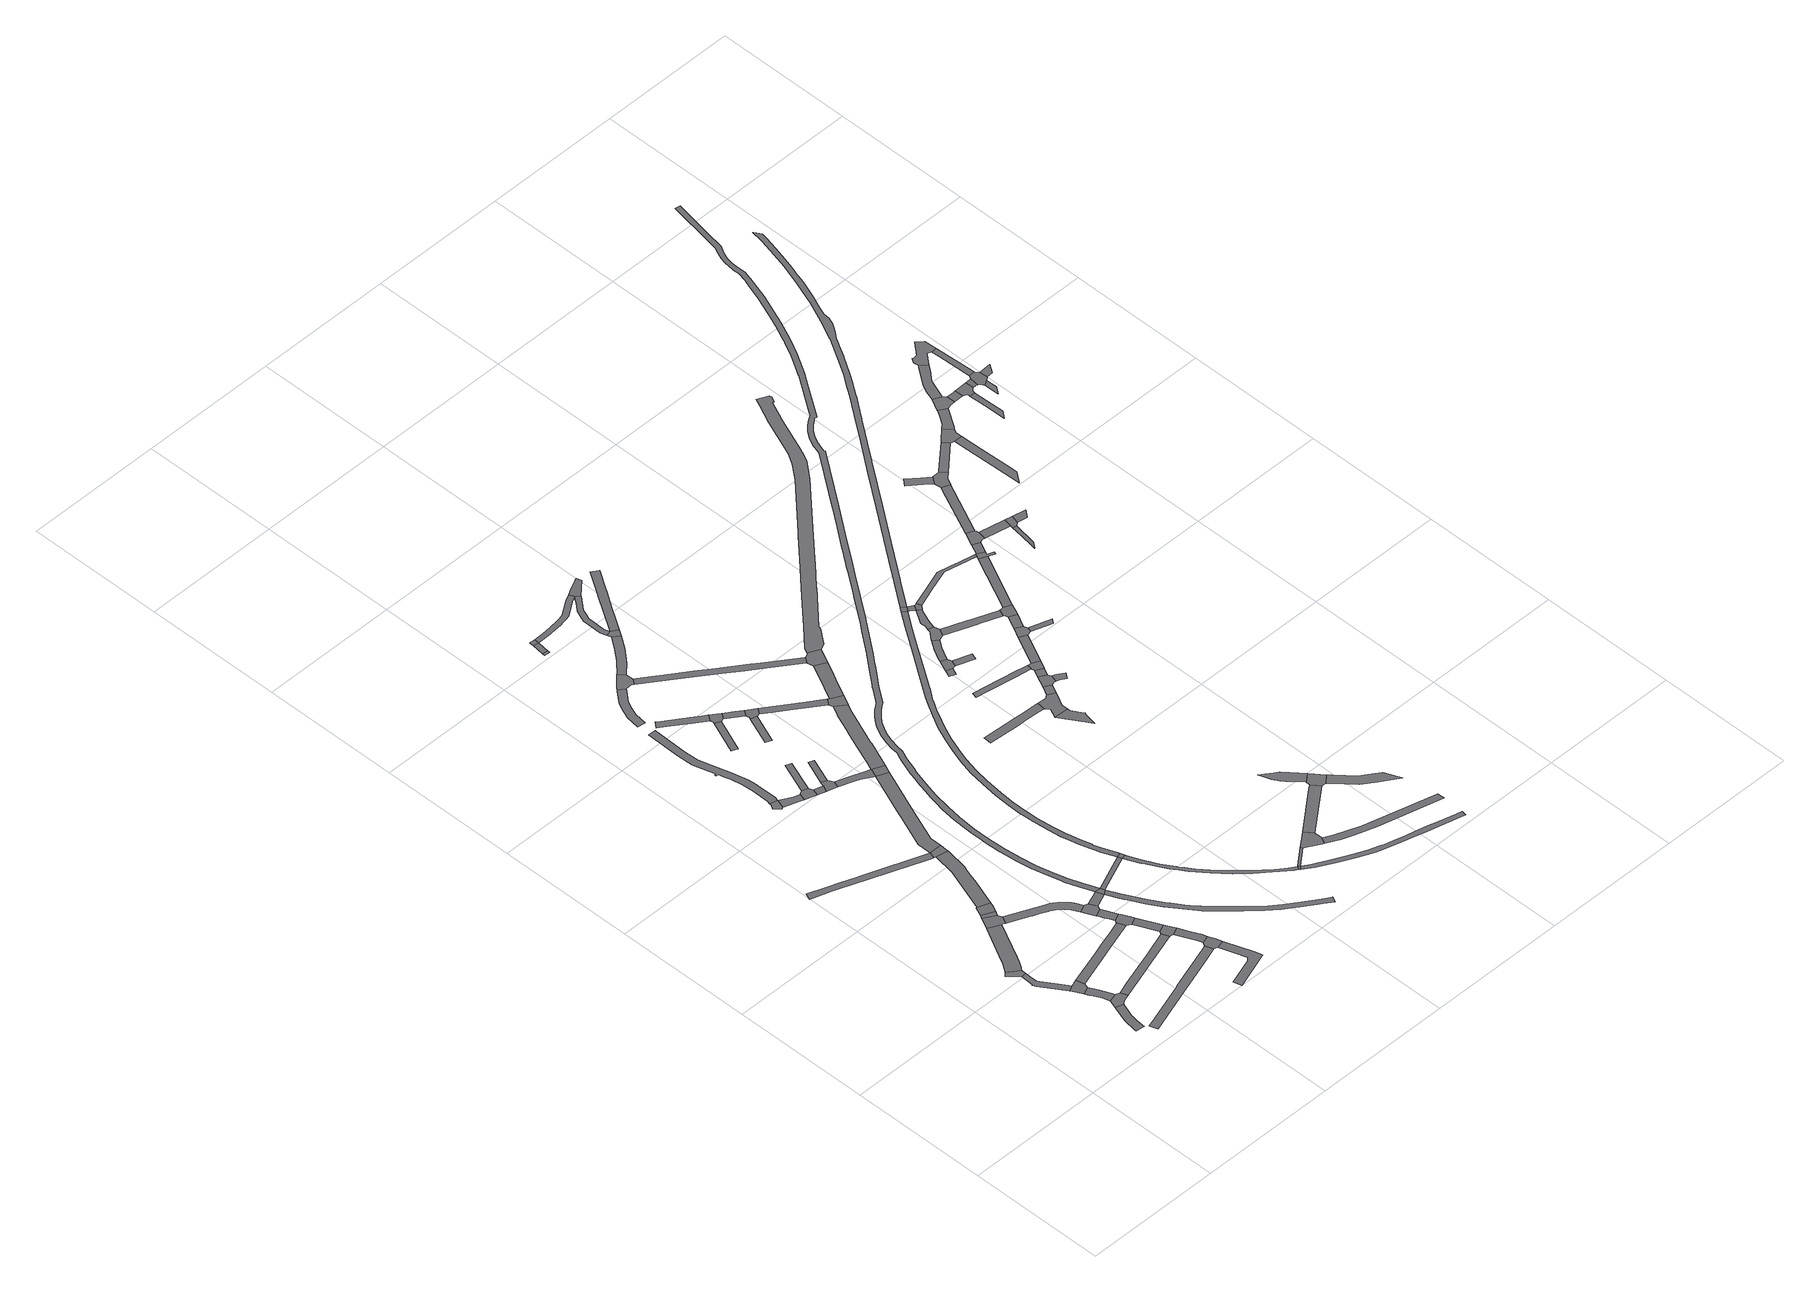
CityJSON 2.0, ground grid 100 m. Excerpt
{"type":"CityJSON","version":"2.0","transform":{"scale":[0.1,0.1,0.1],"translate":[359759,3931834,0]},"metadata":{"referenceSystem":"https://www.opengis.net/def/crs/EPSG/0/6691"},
"CityObjects":{
"road1":{"type":"Road","attributes":{"RoadStructureAttribute.sectionType":"1"},"geometry":[{"type":"MultiSurface","lod":"1","boundaries":[[[0,1,2,3,4,5,6,7,8,9]]]}]},
"road2":{"type":"Road","geometry":[{"type":"MultiSurface","lod":"1","boundaries":[[[10,11,12,13,14,15]]]}]},
"road3":{"type":"Road","attributes":{"RoadStructureAttribute.sectionType":"1"},"geometry":[{"type":"MultiSurface","lod":"1","boundaries":[[[16,17,18,19,20,21,22,23,24,14,13]]]}]},
"road4":{"type":"Road","geometry":[{"type":"MultiSurface","lod":"1","boundaries":[[[19,25,26,27,28,29,30,20]]]}]},
"road5":{"type":"Road","attributes":{"RoadStructureAttribute.sectionType":"1"},"geometry":[{"type":"MultiSurface","lod":"1","boundaries":[[[26,31,32,33,34,35,36,37,27]]]}]},
"road6":{"type":"Road","geometry":[{"type":"MultiSurface","lod":"1","boundaries":[[[38,35,34,39,6,5,40,41,42]]]}]},
"road7":{"type":"Road","attributes":{"RoadStructureAttribute.sectionType":"1"},"geometry":[{"type":"MultiSurface","lod":"1","boundaries":[[[43,44,45,46,47,48,49,50,51,52,53,54,55,56,57,10,15]]]}]},
"road8":{"type":"Road","geometry":[{"type":"MultiSurface","lod":"1","boundaries":[[[53,52,58,59,60,61,62]]]}]},
"road9":{"type":"Road","attributes":{"RoadStructureAttribute.sectionType":"1"},"geometry":[{"type":"MultiSurface","lod":"1","boundaries":[[[63,64,65,66,67,68,69,70,71,72,73,74,75,76,77,78,79,80]]]}]},
"road10":{"type":"Road","attributes":{"RoadStructureAttribute.sectionType":"1"},"geometry":[{"type":"MultiSurface","lod":"1","boundaries":[[[81,82,83,84,85,86,87,88,89,90,91]]]}]},
"road11":{"type":"Road","attributes":{"RoadStructureAttribute.sectionType":"1"},"geometry":[{"type":"MultiSurface","lod":"1","boundaries":[[[61,92,93,62]]]}]},
"road12":{"type":"Road","attributes":{"RoadStructureAttribute.sectionType":"1"},"geometry":[{"type":"MultiSurface","lod":"1","boundaries":[[[94,95,96,97,29,28,98,99,100,101,102]]]}]},
"road13":{"type":"Road","geometry":[{"type":"MultiSurface","lod":"1","boundaries":[[[93,92,103,104,105,106,107]]]}]},
"road14":{"type":"Road","attributes":{"RoadStructureAttribute.sectionType":"1"},"geometry":[{"type":"MultiSurface","lod":"1","boundaries":[[[108,109,110,111,112,113,114,115,116,117,38,42]]]}]},
"road15":{"type":"Road","attributes":{"RoadStructureAttribute.sectionType":"1"},"geometry":[{"type":"MultiSurface","lod":"1","boundaries":[[[118,119,120,121,122,123,124,125,126,127,128,129,130,131,132,133,134,135,136,137,138,139,140,141,142,143,144,145,146,147,148,149,150,151,152,153,154,155,156,157,158,159,160,161,162,163,60,59]]]}]},
"road16":{"type":"Road","attributes":{"RoadStructureAttribute.sectionType":"1"},"geometry":[{"type":"MultiSurface","lod":"1","boundaries":[[[164,165,166,167,168,169,170,171,172,173,106,105]]]}]},
"road17":{"type":"Road","geometry":[{"type":"MultiSurface","lod":"1","boundaries":[[[174,175,176,177,178,179,180]]]}]},
"road18":{"type":"Road","attributes":{"RoadStructureAttribute.sectionType":"1"},"geometry":[{"type":"MultiSurface","lod":"1","boundaries":[[[179,181,182,183,184,185,180]]]}]},
"road19":{"type":"Road","geometry":[{"type":"MultiSurface","lod":"1","boundaries":[[[186,187,144,143,188,189,190,191]]]}]},
"road20":{"type":"Road","attributes":{"RoadStructureAttribute.sectionType":"1"},"geometry":[{"type":"MultiSurface","lod":"1","boundaries":[[[190,192,193,194,195,196,197,191]]]}]},
"road21":{"type":"Road","geometry":[{"type":"MultiSurface","lod":"1","boundaries":[[[79,172,171,198,199,80]]]}]},
"road22":{"type":"Road","geometry":[{"type":"MultiSurface","lod":"1","boundaries":[[[101,200,201,202,196,195,102]]]}]},
"road23":{"type":"Road","attributes":{"RoadStructureAttribute.sectionType":"1"},"geometry":[{"type":"MultiSurface","lod":"1","boundaries":[[[203,204,205,206,207,208,209,210,211,212]]]}]},
"road24":{"type":"Road","attributes":{"RoadStructureAttribute.sectionType":"1"},"geometry":[{"type":"MultiSurface","lod":"1","boundaries":[[[213,214,215,216,217,218,219,220,221,222,223,224,225,226,174,180,227,228,229,230,231,232,233,234,235,236,237]]]}]},
"road25":{"type":"Road","attributes":{"RoadStructureAttribute.sectionType":"1"},"geometry":[{"type":"MultiSurface","lod":"1","boundaries":[[[200,238,239,240,201]]]}]},
"road26":{"type":"Road","geometry":[{"type":"MultiSurface","lod":"1","boundaries":[[[112,241,242,243,240,239,113]]]}]},
"road27":{"type":"Road","attributes":{"RoadStructureAttribute.sectionType":"1"},"geometry":[{"type":"MultiSurface","lod":"1","boundaries":[[[244,245,246,242,241,247,248,249]]]}]},
"road28":{"type":"Road","geometry":[{"type":"MultiSurface","lod":"1","boundaries":[[[183,182,250,251,252,253,254]]]}]},
"road29":{"type":"Road","geometry":[{"type":"MultiSurface","lod":"1","boundaries":[[[86,85,255,207,206,256,257,244,249]]]}]},
"road30":{"type":"Road","attributes":{"RoadStructureAttribute.sectionType":"1"},"geometry":[{"type":"MultiSurface","lod":"1","boundaries":[[[258,187,186,259,260,261]]]}]},
"road31":{"type":"Road","attributes":{"RoadStructureAttribute.sectionType":"1"},"geometry":[{"type":"MultiSurface","lod":"1","boundaries":[[[252,251,262,263,264]]]}]},
"road32":{"type":"Road","geometry":[{"type":"MultiSurface","lod":"1","boundaries":[[[261,260,265,266]]]}]},
"road33":{"type":"Road","attributes":{"RoadStructureAttribute.sectionType":"1"},"geometry":[{"type":"MultiSurface","lod":"1","boundaries":[[[253,267,268,254]]]}]},
"road34":{"type":"Road","geometry":[{"type":"MultiSurface","lod":"1","boundaries":[[[263,269,270,271,272,264]]]}]},
"road35":{"type":"Road","attributes":{"RoadStructureAttribute.sectionType":"1"},"geometry":[{"type":"MultiSurface","lod":"1","boundaries":[[[199,273,274,275,276,277,278,279,280,281,80]]]}]},
"road36":{"type":"Road","attributes":{"RoadStructureAttribute.sectionType":"1"},"geometry":[{"type":"MultiSurface","lod":"1","boundaries":[[[282,283,284,285,286,287,288,289,290,291,292,293,294]]]}]},
"road37":{"type":"Road","geometry":[{"type":"MultiSurface","lod":"1","boundaries":[[[271,295,296,272]]]}]},
"road38":{"type":"Road","attributes":{"RoadStructureAttribute.sectionType":"1"},"geometry":[{"type":"MultiSurface","lod":"1","boundaries":[[[297,298,299,300,301,302,303,304,305,306,307]]]}]},
"road39":{"type":"Road","attributes":{"RoadStructureAttribute.sectionType":"1"},"geometry":[{"type":"MultiSurface","lod":"1","boundaries":[[[308,309,310,311,312]]]}]},
"road40":{"type":"Road","attributes":{"RoadStructureAttribute.sectionType":"7"},"geometry":[{"type":"MultiSurface","lod":"1","boundaries":[[[313,314,266,265,315,316]]]}]},
"road41":{"type":"Road","attributes":{"RoadStructureAttribute.sectionType":"1"},"geometry":[{"type":"MultiSurface","lod":"1","boundaries":[[[317,318,319,270,269,320,321,277]]]}]},
"road42":{"type":"Road","geometry":[{"type":"MultiSurface","lod":"1","boundaries":[[[312,322,323,297,307,324,308]]]}]},
"road43":{"type":"Road","geometry":[{"type":"MultiSurface","lod":"1","boundaries":[[[325,326,327,328,329,330,282,294]]]}]},
"road44":{"type":"Road","geometry":[{"type":"MultiSurface","lod":"1","boundaries":[[[331,332,333,334]]]}]},
"road45":{"type":"Road","attributes":{"RoadStructureAttribute.sectionType":"1"},"geometry":[{"type":"MultiSurface","lod":"1","boundaries":[[[335,336,337,338]]]}]},
"road46":{"type":"Road","attributes":{"RoadStructureAttribute.sectionType":"1"},"geometry":[{"type":"MultiSurface","lod":"1","boundaries":[[[333,339,340,334]]]}]},
"road47":{"type":"Road","attributes":{"RoadStructureAttribute.sectionType":"1"},"geometry":[{"type":"MultiSurface","lod":"1","boundaries":[[[341,342,343,344,345,346,347,348,349,350,351,352,353,354,355,356,357,358,359,360,361,362,363,364,365,366,367,368,369,370,371,372,373,374,375,376,377,378,265,260]]]}]},
"road48":{"type":"Road","geometry":[{"type":"MultiSurface","lod":"1","boundaries":[[[277,276,379,380,317]]]}]},
"road49":{"type":"Road","geometry":[{"type":"MultiSurface","lod":"1","boundaries":[[[381,340,339,382]]]}]},
"road50":{"type":"Road","attributes":{"RoadStructureAttribute.sectionType":"1"},"geometry":[{"type":"MultiSurface","lod":"1","boundaries":[[[383,384,323,322,385,386]]]}]},
"road51":{"type":"Road","geometry":[{"type":"MultiSurface","lod":"1","boundaries":[[[387,313,316,388]]]}]},
"road52":{"type":"Road","geometry":[{"type":"MultiSurface","lod":"1","boundaries":[[[389,335,338,390,391,383,386]]]}]},
"road53":{"type":"Road","attributes":{"RoadStructureAttribute.sectionType":"1"},"geometry":[{"type":"MultiSurface","lod":"1","boundaries":[[[328,392,393,394,395,396,397,398,399,400,401,402,403,329]]]}]},
"road54":{"type":"Road","attributes":{"RoadStructureAttribute.sectionType":"1"},"geometry":[{"type":"MultiSurface","lod":"1","boundaries":[[[380,404,405,406,407,408,409,410,411,412,413,414,317]]]}]},
"road55":{"type":"Road","attributes":{"RoadStructureAttribute.sectionType":"1"},"geometry":[{"type":"MultiSurface","lod":"1","boundaries":[[[415,416,417,418,419,420,421,422,423,424,425,426,427,428,429,430,431,432,433,434,435,436,437,438,439,440,441,442,443,444,445,446,447,448,449,450,388,316]]]}]},
"road56":{"type":"Road","attributes":{"RoadStructureAttribute.sectionType":"1"},"geometry":[{"type":"MultiSurface","lod":"1","boundaries":[[[451,391,390,452,453,454,455]]]}]},
"road57":{"type":"Road","attributes":{"RoadStructureAttribute.sectionType":"1"},"geometry":[{"type":"MultiSurface","lod":"1","boundaries":[[[456,457,458,459,460,461,462,463,382,339,464,465,466,467,468,469,470,471,472,473,474]]]}]},
"road58":{"type":"Road","geometry":[{"type":"MultiSurface","lod":"1","boundaries":[[[475,397,396,476,477]]]}]},
"road59":{"type":"Road","attributes":{"RoadStructureAttribute.sectionType":"1"},"geometry":[{"type":"MultiSurface","lod":"1","boundaries":[[[326,478,479,480,481,482,483,484,485,486,487,488,489,490,491,327]]]}]},
"road60":{"type":"Road","attributes":{"RoadStructureAttribute.sectionType":"1"},"geometry":[{"type":"MultiSurface","lod":"1","boundaries":[[[492,493,494,495,496,497,475,477,498,499,500,501,502,503,474]]]}]},
"road61":{"type":"Road","geometry":[{"type":"MultiSurface","lod":"1","boundaries":[[[454,408,407,504,505,455]]]}]},
"road62":{"type":"Road","geometry":[{"type":"MultiSurface","lod":"1","boundaries":[[[428,506,507,508,429]]]}]},
"road63":{"type":"Road","geometry":[{"type":"MultiSurface","lod":"1","boundaries":[[[509,510,508,507]]]}]},
"road64":{"type":"Road","attributes":{"RoadStructureAttribute.sectionType":"1"},"geometry":[{"type":"MultiSurface","lod":"1","boundaries":[[[511,512,513,514,515,477,476,516,517,518,519,520,521]]]}]},
"road65":{"type":"Road","geometry":[{"type":"MultiSurface","lod":"1","boundaries":[[[474,503,522,523,524,525,526,527,456]]]}]},
"road66":{"type":"Road","attributes":{"RoadStructureAttribute.sectionType":"1"},"geometry":[{"type":"MultiSurface","lod":"1","boundaries":[[[528,529,530,505,504,531,532,533,534,535]]]}]},
"road67":{"type":"Road","attributes":{"RoadStructureAttribute.sectionType":"1"},"geometry":[{"type":"MultiSurface","lod":"1","boundaries":[[[536,537,538,539,540,541,542,543,544,545,546,547,548,549,550,551,552,553,554,555,556,557,558,559,560,313,387,561,562,563,564,565,566,567,568,569,570,571,572,573,574,575,576,577,578,579,580,581,582,583,584,585,586,587,588,589,590,591,592,593]]]}]},
"road68":{"type":"Road","geometry":[{"type":"MultiSurface","lod":"1","boundaries":[[[594,595,596,597,598,510,509,599,600]]]}]},
"road69":{"type":"Road","geometry":[{"type":"MultiSurface","lod":"1","boundaries":[[[534,601,602,603,604,485,484,535]]]}]},
"road70":{"type":"Road","attributes":{"RoadStructureAttribute.sectionType":"1"},"geometry":[{"type":"MultiSurface","lod":"1","boundaries":[[[605,606,607,608,609,610,611,612,613,614,615,616]]]}]},
"road71":{"type":"Road","attributes":{"RoadStructureAttribute.sectionType":"1"},"geometry":[{"type":"MultiSurface","lod":"1","boundaries":[[[506,617,618,619,620,621,622,623,624,625,626,627,628,629,630,631,632,633,634,635,636,637,638,639,640,641,642,643,644,645,507]]]}]},
"road72":{"type":"Road","attributes":{"RoadStructureAttribute.sectionType":"1"},"geometry":[{"type":"MultiSurface","lod":"1","boundaries":[[[646,647,597,596,648]]]}]},
"road73":{"type":"Road","attributes":{"RoadStructureAttribute.sectionType":"1"},"geometry":[{"type":"MultiSurface","lod":"1","boundaries":[[[649,650,651,652,653,654,655,656]]]}]},
"road74":{"type":"Road","attributes":{"RoadStructureAttribute.sectionType":"1"},"geometry":[{"type":"MultiSurface","lod":"1","boundaries":[[[657,658,659,660]]]}]},
"road75":{"type":"Road","geometry":[{"type":"MultiSurface","lod":"1","boundaries":[[[615,661,662,649,656,663,664,665,666,667,616]]]}]},
"road76":{"type":"Road","geometry":[{"type":"MultiSurface","lod":"1","boundaries":[[[668,669,660,659,670,671]]]}]},
"road77":{"type":"Road","attributes":{"RoadStructureAttribute.sectionType":"1"},"geometry":[{"type":"MultiSurface","lod":"1","boundaries":[[[672,673,674,675,676,677,678,679,680,681,682,683]]]}]},
"road78":{"type":"Road","attributes":{"RoadStructureAttribute.sectionType":"1"},"geometry":[{"type":"MultiSurface","lod":"1","boundaries":[[[684,685,686,687,688,689,690,691,692,594,600]]]}]},
"road79":{"type":"Road","geometry":[{"type":"MultiSurface","lod":"1","boundaries":[[[670,693,694,671]]]}]},
"road80":{"type":"Road","attributes":{"RoadStructureAttribute.sectionType":"1"},"geometry":[{"type":"MultiSurface","lod":"1","boundaries":[[[695,696,697,669,668,698,699,700]]]}]},
"road81":{"type":"Road","attributes":{"RoadStructureAttribute.sectionType":"1"},"geometry":[{"type":"MultiSurface","lod":"1","boundaries":[[[666,665,701,702]]]}]},
"road82":{"type":"Road","attributes":{"RoadStructureAttribute.sectionType":"1"},"geometry":[{"type":"MultiSurface","lod":"1","boundaries":[[[703,704,705,706,707,708,709,710,711,712,713,714,715]]]}]},
"road83":{"type":"Road","geometry":[{"type":"MultiSurface","lod":"1","boundaries":[[[701,716,717,718,719,720,702]]]}]},
"road84":{"type":"Road","geometry":[{"type":"MultiSurface","lod":"1","boundaries":[[[721,722,715,714,646,648]]]}]},
"road85":{"type":"Road","geometry":[{"type":"MultiSurface","lod":"1","boundaries":[[[723,724,725,726,727,728,729,695,700]]]}]},
"road86":{"type":"Road","attributes":{"RoadStructureAttribute.sectionType":"1"},"geometry":[{"type":"MultiSurface","lod":"1","boundaries":[[[730,720,719,731]]]}]},
"road87":{"type":"Road","geometry":[{"type":"MultiSurface","lod":"1","boundaries":[[[717,732,733,734,735,736,718]]]}]},
"road88":{"type":"Road","geometry":[{"type":"MultiSurface","lod":"1","boundaries":[[[730,731,737,738,672,683]]]}]},
"road89":{"type":"Road","attributes":{"RoadStructureAttribute.sectionType":"1"},"geometry":[{"type":"MultiSurface","lod":"1","boundaries":[[[739,740,726,725,741,742,743,744,745]]]}]},
"road90":{"type":"Road","attributes":{"RoadStructureAttribute.sectionType":"1"},"geometry":[{"type":"MultiSurface","lod":"1","boundaries":[[[721,746,747,748,749,750,751,752,753,754,755,722]]]}]},
"road91":{"type":"Road","geometry":[{"type":"MultiSurface","lod":"1","boundaries":[[[536,593,756,757]]]}]},
"road92":{"type":"Road","geometry":[{"type":"MultiSurface","lod":"1","boundaries":[[[593,758,745,759,756]]]}]},
"road93":{"type":"Road","attributes":{"RoadStructureAttribute.sectionType":"1"},"geometry":[{"type":"MultiSurface","lod":"1","boundaries":[[[760,738,737,761]]]}]},
"road94":{"type":"Road","geometry":[{"type":"MultiSurface","lod":"1","boundaries":[[[762,763,759,745,744,764]]]}]},
"road95":{"type":"Road","attributes":{"RoadStructureAttribute.sectionType":"1"},"geometry":[{"type":"MultiSurface","lod":"1","boundaries":[[[765,766,767,768,769,724,723,770,771,772,773,774]]]}]},
"road96":{"type":"Road","geometry":[{"type":"MultiSurface","lod":"1","boundaries":[[[775,776,760,761,777,778]]]}]},
"road97":{"type":"Road","attributes":{"RoadStructureAttribute.sectionType":"1"},"geometry":[{"type":"MultiSurface","lod":"1","boundaries":[[[779,776,775,780]]]}]},
"road98":{"type":"Road","attributes":{"RoadStructureAttribute.sectionType":"1"},"geometry":[{"type":"MultiSurface","lod":"1","boundaries":[[[781,782,778,777]]]}]},
"road99":{"type":"Road","geometry":[{"type":"MultiSurface","lod":"1","boundaries":[[[783,765,774,784,779,780,785]]]}]},
"road100":{"type":"Road","attributes":{"RoadStructureAttribute.sectionType":"1"},"geometry":[{"type":"MultiSurface","lod":"1","boundaries":[[[786,787,788,789,790,791,792,793,794,795,796,797,798,799,800,801,802,602,601,803,804,805,806,807,808,809,810,811,812,813,814,815,816,817,818,819,820,821,822,823,824,825,826]]]}]},
"road101":{"type":"Road","attributes":{"RoadStructureAttribute.sectionType":"1"},"geometry":[{"type":"MultiSurface","lod":"1","boundaries":[[[827,828,829,830,831,832,833,834,835,836,837,838,839,840,841,842,843,844,845,846,847,848,849,850,851,852,853,854,855,856,857,858,859,860,861,862,863,864,865,866,867,868,869,870,871,872,873,874,875,876,877,878,879,880,881,882,883,884,885,886,887,888,889,890,891,892,893,894,895,896,897,898,899,900,901,902,903,904,905,906,907,908,909,910,911,912,913,914,915,916,917,918,919,920,921,922,923,924,925,926,927,928,929,930,931,932,933,261,266,934,935,936,937,938,939,940,941,942,943,944,945,946,947,948,949,950,951,952,953,954,955,956,957,958,959,960,961,962,963,964,965,966,967,968,969,970,971,972,973,974,975,976,977,978,979,980,981,982,983,984,985,986,987,988,989,990,991,992,993,994,995,996,997,998,999,1000,1001,1002,1003,1004,1005]]]}]},
"road102":{"type":"Road","attributes":{"RoadStructureAttribute.sectionType":"1"},"geometry":[{"type":"MultiSurface","lod":"1","boundaries":[[[1006,1007,1008,1009,1010,762,764,1011,1012,1013,1014,1015]]]}]},
"road103":{"type":"Road","attributes":{"RoadStructureAttribute.sectionType":"1"},"geometry":[{"type":"MultiSurface","lod":"1","boundaries":[[[1016,783,785,1017,1018]]]}]},
"road104":{"type":"Road","geometry":[{"type":"MultiSurface","lod":"1","boundaries":[[[1016,1018,1019,1020,1021,1022,1023,1006,1015]]]}]},
"road105":{"type":"Road","attributes":{"RoadStructureAttribute.sectionType":"1"},"geometry":[{"type":"MultiSurface","lod":"1","boundaries":[[[1024,1025,1023,1022]]]}]},
"road106":{"type":"Road","geometry":[{"type":"MultiSurface","lod":"1","boundaries":[[[1026,1025,1024,1027,1028,1029,1030]]]}]},
"road107":{"type":"Road","attributes":{"RoadStructureAttribute.sectionType":"1"},"geometry":[{"type":"MultiSurface","lod":"1","boundaries":[[[1031,1029,1028,1032]]]}]},
"road108":{"type":"Road","attributes":{"RoadStructureAttribute.sectionType":"1"},"geometry":[{"type":"MultiSurface","lod":"1","boundaries":[[[1033,1034,1035,1036,1037,1038,1039,1040,1041]]]}]},
"road109":{"type":"Road","attributes":{"RoadStructureAttribute.sectionType":"1"},"geometry":[{"type":"MultiSurface","lod":"1","boundaries":[[[1042,1043,1044,1045,1046,1047,1026,1030]]]}]},
"road110":{"type":"Road","geometry":[{"type":"MultiSurface","lod":"1","boundaries":[[[1041,1040,1048,1049,1050,1031,1032]]]}]},
"road111":{"type":"Road","geometry":[{"type":"MultiSurface","lod":"1","boundaries":[[[1051,1052,1053,1054,1055,1056]]]}]},
"road112":{"type":"Road","attributes":{"RoadStructureAttribute.sectionType":"1"},"geometry":[{"type":"MultiSurface","lod":"1","boundaries":[[[1057,1058,1050,1049]]]}]},
"road113":{"type":"Road","geometry":[{"type":"MultiSurface","lod":"1","boundaries":[[[1056,1055,1044,1043,1059,1060,1061]]]}]},
"road114":{"type":"Road","attributes":{"RoadStructureAttribute.sectionType":"1"},"geometry":[{"type":"MultiSurface","lod":"1","boundaries":[[[756,1062,1063,1064,1065,1066,1067,1068,1069,1070,1071,1072,1073,1074,1075,1076,1077,1078,1079,1080,1081,1082,1083,1084,1085,1086,1087,1088,1089,1090,1091,1092,1093,1094,1095,1096,1097,1098,1099,1100,1101,1102,1103,1104,1105,1106,1107,1108,1109,1110,1111,1112,1113,1114,1115,1116,1117,1118,1119,1120,1121,1122,1123,1124,1125,1126,1127,1128,1129,757]]]}]},
"road115":{"type":"Road","attributes":{"RoadStructureAttribute.sectionType":"1"},"geometry":[{"type":"MultiSurface","lod":"1","boundaries":[[[1060,1130,1131,1132,1133,1061]]]}]},
"road116":{"type":"Road","attributes":{"RoadStructureAttribute.sectionType":"1"},"geometry":[{"type":"MultiSurface","lod":"1","boundaries":[[[1134,1135,1136,1137,1138,1139,1140,1141]]]}]},
"road117":{"type":"Road","geometry":[{"type":"MultiSurface","lod":"1","boundaries":[[[1142,1143,1144,1145,1131,1130,1146,1134,1141,1147,1148]]]}]},
"road118":{"type":"Road","attributes":{"RoadStructureAttribute.sectionType":"1"},"geometry":[{"type":"MultiSurface","lod":"1","boundaries":[[[1149,1150,1151,1152,1153,1154,1142,1148]]]}]},
"road119":{"type":"Road","geometry":[{"type":"MultiSurface","lod":"1","boundaries":[[[1155,1156,1152,1151,1157,1158,1159,1160,1161,1162]]]}]},
"road120":{"type":"Road","attributes":{"RoadStructureAttribute.sectionType":"1"},"geometry":[{"type":"MultiSurface","lod":"1","boundaries":[[[1163,1160,1159,1164,1165,1166]]]}]},
"road121":{"type":"Road","attributes":{"RoadStructureAttribute.sectionType":"1"},"geometry":[{"type":"MultiSurface","lod":"1","boundaries":[[[1167,1168,1169,1170,1171,1172]]]}]},
"road122":{"type":"Road","attributes":{"RoadStructureAttribute.sectionType":"1"},"geometry":[{"type":"MultiSurface","lod":"1","boundaries":[[[1173,1174,1175,1176,1177,1178,1162,1161,1179,1180,1181,1182]]]}]},
"road123":{"type":"Road","geometry":[{"type":"MultiSurface","lod":"1","boundaries":[[[1165,1183,1167,1172,1184,1185,1186,1187,1188,1166]]]}]},
"road124":{"type":"Road","attributes":{"RoadStructureAttribute.sectionType":"1"},"geometry":[{"type":"MultiSurface","lod":"1","boundaries":[[[1189,1188,1187,1190,1191,1192,1193]]]}]},
"road125":{"type":"Road","attributes":{"RoadStructureAttribute.sectionType":"1"},"geometry":[{"type":"MultiSurface","lod":"1","boundaries":[[[1194,1195,1196,1197,1198]]]}]},
"road126":{"type":"Road","geometry":[{"type":"MultiSurface","lod":"1","boundaries":[[[1199,1189,1193,1200,1201,1202,1194,1198,1203,1204,1205]]]}]},
"road127":{"type":"Road","geometry":[{"type":"MultiSurface","lod":"1","boundaries":[[[1206,1173,1182,1207,1208,1209,1210,1211,1212,1213,1214,1215,1216,1217]]]}]},
"road128":{"type":"Road","attributes":{"RoadStructureAttribute.sectionType":"1"},"geometry":[{"type":"MultiSurface","lod":"1","boundaries":[[[1210,1218,1199,1205,1219,1211]]]}]},
"road129":{"type":"Road","attributes":{"RoadStructureAttribute.sectionType":"1"},"geometry":[{"type":"MultiSurface","lod":"1","boundaries":[[[1220,1221,1204,1203]]]}]}
},
"vertices":[
[633,178,0],[640,246,0],[647,289,0],[647,292,0],[661,336,0],[684,400,0],[629,418,0],[588,298,0],[574,198,0],[572,186,0],
[380,1111,0],[380,1110,0],[355,1087,0],[424,1013,0],[460,1013,0],[461,1050,0],
[421,915,0],[412,914,0],[428,889,0],[540,717,0],[579,739,0],[532,812,0],[470,908,0],[459,925,0],[460,979,0],
[555,688,0],[581,636,0],[634,663,0],[645,695,0],[628,753,0],[580,735,0],
[597,604,0],[603,592,0],[635,529,0],[650,481,0],[710,497,0],[668,597,0],[647,637,0],
[742,486,0],[640,451,0],[696,413,0],[715,422,0],[758,435,0],
[468,1061,0],[476,1070,0],[484,1080,0],[490,1091,0],[497,1101,0],[504,1112,0],[510,1122,0],[515,1133,0],[524,1149,0],[659,1411,0],[572,1457,0],[433,1194,0],[427,1184,0],[423,1176,0],[401,1139,0],
[669,1414,0],[687,1406,0],[711,1461,0],[701,1491,0],[614,1537,0],
[791,2163,0],[623,2226,0],[563,2249,0],[354,2328,0],[339,2333,0],[239,2371,0],[158,2401,0],[21,2453,0],[2,2402,0],[142,2357,0],[314,2293,0],[337,2284,0],[548,2205,0],[568,2198,0],[607,2183,0],[760,2125,0],[785,2115,0],[802,2159,0],
[678,101,0],[1023,215,0],[1040,221,0],[1330,318,0],[1412,345,0],[1393,402,0],[1356,390,0],[1029,281,0],[1018,277,0],[731,181,0],[659,157,0],
[717,1522,0],[627,1561,0],
[1079,896,0],[967,861,0],[886,835,0],[662,764,0],[912,780,0],[985,804,0],[1039,821,0],[1185,866,0],[1160,922,0],
[733,1553,0],[738,1564,0],[749,1595,0],[664,1625,0],[656,1627,0],
[768,439,0],[989,510,0],[1064,535,0],[1080,539,0],[1300,610,0],[1282,663,0],[1112,607,0],[1048,586,0],[980,564,0],[830,515,0],
[706,1398,0],[844,1336,0],[848,1334,0],[893,1314,0],[943,1291,0],[958,1285,0],[961,1283,0],[966,1280,0],[973,1276,0],[980,1272,0],[987,1267,0],[993,1263,0],[999,1258,0],[1005,1252,0],[1011,1247,0],[1014,1244,0],[1017,1242,0],[1022,1236,0],[1028,1230,0],[1033,1224,0],[1038,1218,0],[1043,1211,0],[1047,1205,0],[1050,1201,0],[1068,1161,0],[1075,1148,0],[1129,1174,0],[1103,1230,0],[1097,1238,0],[1091,1247,0],[1085,1255,0],[1079,1262,0],[1073,1270,0],[1066,1277,0],[1059,1284,0],[1052,1291,0],[1045,1298,0],[1037,1304,0],[1029,1310,0],[1021,1316,0],[1013,1322,0],[1005,1327,0],[996,1332,0],[988,1337,0],[978,1342,0],[917,1369,0],
[819,1800,0],[829,1828,0],[830,1839,0],[855,1909,0],[856,1910,0],[858,1912,0],[862,1923,0],[891,2094,0],[802,2109,0],[774,1945,0],
[426,3156,0],[423,3143,0],[408,3114,0],[446,3072,0],[454,3079,0],[457,3078,0],[479,3143,0],
[574,3039,0],[597,3031,0],[614,3081,0],[580,3092,0],[557,3100,0],
[1183,1109,0],[1157,1163,0],[1085,1125,0],[1101,1092,0],[1118,1055,0],[1172,1081,0],
[1122,1048,0],[1140,1009,0],[1155,977,0],[1169,947,0],[1223,973,0],[1175,1074,0],
[892,2102,0],[892,2159,0],
[1214,850,0],[1269,876,0],[1254,906,0],
[1305,0,0],[1582,95,0],[1564,153,0],[1496,351,0],[1439,332,0],[1439,331,0],[1471,238,0],[1503,145,0],[1482,124,0],[1290,60,0],
[338,4101,0],[333,3840,0],[338,3729,0],[369,3618,0],[383,3571,0],[371,3570,0],[371,3557,0],[388,3558,0],[399,3511,0],[411,3472,0],[430,3389,0],[433,3331,0],[433,3313,0],[432,3179,0],[487,3172,0],[488,3327,0],[488,3332,0],[484,3396,0],[463,3485,0],[447,3543,0],[441,3565,0],[393,3738,0],[387,3840,0],[393,4094,0],[393,4100,0],
[1221,836,0],[1291,686,0],[1346,711,0],
[1328,606,0],[1383,631,0],[1357,687,0],
[1463,448,0],[1452,480,0],[1417,556,0],[1388,477,0],[1396,458,0],[1406,429,0],
[614,3025,0],[681,3004,0],[696,3053,0],[684,3080,0],[641,3094,0],
[1425,339,0],[1479,402,0],[1470,427,0],
[1242,1197,0],[1197,1114,0],[1286,1151,0],[1263,1206,0],
[743,2984,0],[743,2985,0],[762,3031,0],
[1316,1176,0],[1304,1204,0],
[771,3305,0],[729,3321,0],
[819,2961,0],[834,3007,0],[814,3049,0],[775,3064,0],
[893,2245,0],[929,2334,0],[989,2481,0],[1129,2827,0],[1046,2861,0],[910,2527,0],[903,2510,0],[803,2263,0],[802,2177,0],
[486,4512,0],[476,4501,0],[409,4421,0],[380,4357,0],[356,4295,0],[349,4241,0],[343,4199,0],[399,4191,0],[411,4281,0],[432,4335,0],[457,4391,0],[515,4460,0],[529,4476,0],
[883,3224,0],[844,3239,0],
[717,3962,0],[686,3983,0],[623,4027,0],[496,4116,0],[456,4143,0],[448,4150,0],[415,4111,0],[467,4074,0],[594,3985,0],[686,3922,0],[688,3920,0],
[688,3884,0],[613,3702,0],[589,3644,0],[631,3627,0],[730,3867,0],
[1573,1320,0],[1420,1254,0],[1400,1212,0],[1584,1292,0],
[1070,2921,0],[1015,2943,0],[947,2970,0],[931,2924,0],[960,2909,0],
[754,3874,0],[783,3915,0],[694,3898,0],
[577,4481,0],[591,4471,0],[620,4511,0],[615,4561,0],[576,4602,0],[495,4523,0],
[391,5036,0],[431,5031,0],[433,5049,0],[393,5054,0],
[872,3756,0],[788,3549,0],[830,3532,0],[914,3739,0],
[444,5138,0],[404,5142,0],
[1327,1059,0],[1338,1035,0],[1343,1026,0],[1402,913,0],[1460,817,0],[1494,767,0],[1528,718,0],[1584,646,0],[1599,626,0],[1601,624,0],[1681,537,0],[1716,502,0],[1774,445,0],[1869,355,0],[1944,290,0],[1961,278,0],[2054,212,0],[2128,164,0],[2157,142,0],[2219,100,0],[2239,142,0],[2215,154,0],[2148,196,0],[2076,243,0],[1983,309,0],[1911,368,0],[1800,472,0],[1717,555,0],[1708,564,0],[1628,650,0],[1621,660,0],[1603,683,0],[1559,740,0],[1511,810,0],[1492,838,0],[1435,932,0],[1372,1052,0],[1349,1104,0],
[1137,2846,0],[1154,2887,0],
[404,5177,0],[445,5175,0],
[898,3835,0],[853,3866,0],[831,3820,0],[869,3794,0],
[1608,1330,0],[1616,1301,0],
[877,3767,0],[937,3746,0],[966,3787,0],
[694,4636,0],[705,4647,0],[711,4655,0],[774,4730,0],[837,4819,0],[789,4855,0],[725,4765,0],[695,4729,0],[661,4688,0],[621,4650,0],[624,4648,0],[590,4615,0],
[1232,3077,0],[1239,3094,0],[1344,3354,0],[1374,3414,0],[1300,3468,0],[1268,3406,0],[1261,3392,0],[1211,3268,0],[1204,3251,0],[1153,3126,0],[1100,2996,0],
[1635,1179,0],[1641,1167,0],[1689,1075,0],[1722,1020,0],[1737,996,0],[1753,972,0],[1775,940,0],[1787,923,0],[1870,816,0],[1957,717,0],[2045,630,0],[2137,553,0],[2241,469,0],[2263,455,0],[2278,477,0],[2265,486,0],[2232,509,0],[2191,540,0],[2138,582,0],[2109,607,0],[2081,633,0],[2005,708,0],[1970,744,0],[1909,811,0],[1885,839,0],[1856,874,0],[1827,913,0],[1790,966,0],[1787,970,0],[1767,999,0],[1763,1006,0],[1718,1079,0],[1700,1109,0],[1688,1134,0],[1656,1207,0],[1618,1294,0],
[1199,3625,0],[1005,3699,0],[1110,3626,0],[1292,3499,0],[1320,3540,0],
[867,5296,0],[825,5275,0],[812,5267,0],[716,5203,0],[701,5199,0],[674,5193,0],[655,5189,0],[544,5176,0],[550,5139,0],[611,5147,0],[610,5144,0],[656,5150,0],[664,5151,0],[670,5153,0],[700,5160,0],[733,5167,0],[852,5245,0],[854,5246,0],[884,5262,0],
[780,4883,0],[866,4864,0],[818,4895,0],
[807,4315,0],[926,4229,0],[1011,4167,0],[1029,4155,0],[1145,4071,0],[1236,4006,0],[1456,3848,0],[1485,3888,0],[1265,4047,0],[1211,4086,0],[1059,4195,0],[1040,4208,0],[926,4291,0],[835,4356,0],
[833,5196,0],[807,5163,0],[779,5098,0],[771,5079,0],[769,5075,0],[766,4930,0],[804,4936,0],[807,5067,0],[822,5102,0],[839,5144,0],[910,5233,0],[914,5238,0],
[1413,3491,0],[1332,3532,0],
[2276,446,0],[2291,468,0],[2282,480,0],
[2417,568,0],[2408,580,0],
[1101,5343,0],[1009,5196,0],[979,5149,0],[923,5060,0],[916,5050,0],[923,4955,0],[930,4966,0],[965,5021,0],[1051,5154,0],[1064,5174,0],[1152,5311,0],
[915,5239,0],[1015,5329,0],[1003,5364,0],[997,5362,0],[985,5356,0],[899,5313,0],
[1420,3706,0],[1417,3700,0],[1378,3623,0],[1479,3622,0],[1497,3657,0],[1499,3661,0],[1548,3759,0],[1468,3799,0],
[2176,3744,0],[2100,3639,0],[1991,3478,0],[1807,3206,0],[1747,3118,0],[1726,3088,0],[1665,2982,0],[1613,2883,0],[1569,2782,0],[1529,2674,0],[1500,2580,0],[1473,2468,0],[1454,2351,0],[1439,2223,0],[1431,2105,0],[1430,1997,0],[1430,1995,0],[1435,1900,0],[1447,1779,0],[1460,1687,0],[1474,1627,0],[1485,1581,0],[1509,1490,0],[1519,1461,0],[1533,1419,0],[1603,1346,0],[1601,1350,0],[1569,1432,0],[1567,1435,0],[1545,1501,0],[1543,1511,0],[1522,1590,0],[1501,1678,0],[1498,1694,0],[1485,1784,0],[1472,1903,0],[1468,1997,0],[1469,2050,0],[1469,2103,0],[1477,2219,0],[1492,2346,0],[1511,2460,0],[1536,2570,0],[1565,2662,0],[1604,2768,0],[1647,2866,0],[1669,2908,0],[1693,2954,0],[1720,3002,0],[1746,3047,0],[1759,3068,0],[1769,3084,0],[1817,3150,0],[1829,3171,0],[1839,3185,0],[2043,3487,0],[2131,3617,0],[2207,3721,0],
[2558,543,0],[2562,557,0],[2562,606,0],[2515,665,0],[2466,626,0],[2528,505,0],[2537,501,0],
[1603,3867,0],[1522,3907,0],[1517,3898,0],[1487,3887,0],
[2167,2598,0],[2063,2603,0],[2003,2607,0],[1860,2615,0],[1746,2621,0],[1743,2561,0],[1819,2557,0],[1971,2548,0],[2035,2545,0],[2146,2539,0],[2182,2537,0],[2186,2597,0],
[2346,399,0],[2461,334,0],[2588,272,0],[2697,226,0],[2733,213,0],[2773,200,0],[2850,178,0],[2938,154,0],[3048,125,0],[3280,67,0],[3314,58,0],[3320,94,0],[3282,104,0],[3158,137,0],[3089,155,0],[2994,178,0],[2935,193,0],[2860,213,0],[2818,223,0],[2788,232,0],[2762,241,0],[2682,272,0],[2630,294,0],[2552,329,0],[2492,357,0],[2435,385,0],[2394,407,0],[2351,431,0],[2301,462,0],
[2838,920,0],[2806,895,0],[2881,859,0],
[2176,2435,0],[2275,2275,0],[2305,2225,0],[2324,2316,0],[2328,2332,0],[2313,2356,0],[2279,2416,0],[2279,2433,0],
[1978,3145,0],[2022,3127,0],[2043,3177,0],[1999,3195,0],
[2191,2523,0],[2204,2503,0],[2280,2478,0],[2301,2519,0],[2332,2581,0],[2278,2608,0],[2253,2593,0],
[2075,3258,0],[2032,3276,0],[2069,3183,0],[2086,3230,0],
[2381,2872,0],[2275,2890,0],[2205,2902,0],[2166,2909,0],[2074,2924,0],[1972,2941,0],[1965,2902,0],[2049,2888,0],[2146,2871,0],[2187,2864,0],[2261,2852,0],[2374,2833,0],
[2633,453,0],[2669,437,0],[2718,418,0],[2867,370,0],[3329,254,0],[3327,307,0],[3015,385,0],[2802,443,0],[2628,511,0],
[2200,3135,0],[2217,3181,0],
[2125,3435,0],[2084,3374,0],[2043,3302,0],[2086,3281,0],[2124,3349,0],[2164,3409,0],
[2364,2645,0],[2311,2672,0],
[2827,1083,0],[2790,1126,0],[2759,1146,0],[2716,1178,0],[2678,1206,0],[2686,1182,0],[2709,1118,0],[2717,1102,0],[2728,1083,0],[2736,1072,0],[2761,1042,0],[2840,950,0],[2897,1000,0],
[2392,2657,0],[2401,2654,0],[2417,2701,0],[2406,2729,0],[2352,2756,0],
[2915,857,0],[2971,907,0],
[2207,3423,0],[2229,3471,0],[2219,3512,0],[2181,3524,0],[2178,3513,0],[2173,3497,0],[2144,3464,0],
[2379,2808,0],[2432,2781,0],
[2425,2645,0],[2468,2619,0],[2478,2635,0],[2496,2661,0],[2446,2690,0],
[2462,2841,0],[2409,2868,0],
[2185,3591,0],[2190,3553,0],[2222,3521,0],[2236,3569,0],[2271,3656,0],[2280,3668,0],[2249,3691,0],
[2937,833,0],[3050,704,0],[3091,676,0],[3146,639,0],[3277,555,0],[3226,677,0],[3187,702,0],[3133,738,0],[3100,760,0],[2993,884,0],
[2230,3754,0],[2200,3776,0],
[2231,3707,0],[2272,3728,0],
[2516,3081,0],[2569,3054,0],
[2292,3730,0],[2277,3725,0],[2303,3697,0],
[2602,3325,0],[2455,3382,0],[2437,3389,0],[2427,3393,0],[2405,3402,0],[2374,3357,0],[2402,3346,0],[2415,3341,0],[2437,3332,0],[2583,3275,0],
[2605,3126,0],[2552,3153,0],[2603,3063,0],[2615,3099,0],
[2600,3249,0],[2653,3223,0],
[2750,3012,0],[2775,3045,0],
[2638,3329,0],[2592,3272,0],[2691,3303,0],
[2879,5664,0],[2855,5611,0],[2788,5468,0],[2678,5197,0],[2678,5196,0],[2638,5128,0],[2632,5118,0],[2545,5008,0],[2231,4675,0],[2207,4650,0],[2165,4606,0],[2073,4508,0],[1904,4329,0],[1804,4224,0],[1760,4177,0],[1671,4082,0],[1541,3945,0],[1646,3890,0],[1696,3952,0],[1719,3980,0],[1723,3989,0],[1732,4006,0],[1728,4011,0],[1791,4075,0],[1966,4261,0],[1970,4266,0],[2108,4412,0],[2139,4444,0],[2273,4587,0],[2461,4787,0],[2613,4949,0],[2707,5069,0],[2734,5120,0],[2746,5143,0],[2753,5160,0],[2845,5387,0],[2863,5432,0],[2930,5576,0],[2941,5571,0],[2961,5611,0],[2955,5629,0],
[3657,6827,0],[3648,6780,0],[3644,6758,0],[3624,6715,0],[3605,6668,0],[3596,6631,0],[3591,6608,0],[3590,6597,0],[3585,6543,0],[3587,6504,0],[3569,6432,0],[3561,6408,0],[3555,6390,0],[3514,6265,0],[3441,6080,0],[3424,6037,0],[3419,6024,0],[3372,5922,0],[3362,5899,0],[3361,5895,0],[3355,5885,0],[3331,5839,0],[3320,5818,0],[3298,5775,0],[3230,5662,0],[3210,5628,0],[3209,5626,0],[3024,5356,0],[3008,5332,0],[2973,5311,0],[2937,5281,0],[2900,5246,0],[2867,5201,0],[2844,5156,0],[2833,5129,0],[2828,5112,0],[2812,5063,0],[2610,4784,0],[2534,4680,0],[2508,4644,0],[2472,4596,0],[2432,4541,0],[2337,4412,0],[2325,4396,0],[2309,4374,0],[2262,4308,0],[2241,4281,0],[2226,4261,0],[2194,4216,0],[2088,4069,0],[2073,4048,0],[2041,4004,0],[2032,3992,0],[1989,3933,0],[1948,3876,0],[1938,3863,0],[1922,3843,0],[1891,3802,0],[1771,3646,0],[1762,3635,0],[1753,3623,0],[1685,3538,0],[1598,3430,0],[1587,3417,0],[1574,3398,0],[1528,3334,0],[1518,3320,0],[1502,3301,0],[1482,3288,0],[1450,3263,0],[1412,3225,0],[1376,3184,0],[1359,3156,0],[1345,3132,0],[1319,3077,0],[1301,3021,0],[1287,2961,0],[1282,2909,0],[1280,2904,0],[1268,2877,0],[1252,2840,0],[1212,2724,0],[1197,2673,0],[1194,2662,0],[1180,2614,0],[1177,2606,0],[1164,2551,0],[1151,2500,0],[1138,2436,0],[1125,2371,0],[1110,2255,0],[1103,2142,0],[1101,2090,0],[1100,2014,0],[1100,1991,0],[1102,1954,0],[1104,1892,0],[1105,1876,0],[1112,1813,0],[1119,1739,0],[1136,1626,0],[1145,1584,0],[1165,1502,0],[1187,1417,0],[1192,1395,0],[1223,1304,0],[1256,1223,0],[1279,1266,0],[1259,1318,0],[1229,1406,0],[1201,1511,0],[1175,1626,0],[1173,1633,0],[1157,1743,0],[1143,1879,0],[1143,1884,0],[1138,1992,0],[1139,2116,0],[1148,2251,0],[1163,2365,0],[1187,2488,0],[1214,2596,0],[1248,2712,0],[1258,2742,0],[1287,2827,0],[1319,2900,0],[1324,2955,0],[1338,3011,0],[1355,3063,0],[1378,3114,0],[1407,3161,0],[1440,3199,0],[1459,3218,0],[1475,3234,0],[1504,3257,0],[1534,3278,0],[1617,3394,0],[1650,3434,0],[1717,3517,0],[1752,3562,0],[1792,3611,0],[1978,3853,0],[1982,3858,0],[2214,4178,0],[2260,4242,0],[2419,4458,0],[2565,4657,0],[2850,5051,0],[2844,5057,0],[2862,5109,0],[2874,5142,0],[2896,5184,0],[2925,5224,0],[2959,5256,0],[2993,5284,0],[3016,5299,0],[3026,5291,0],[3029,5296,0],[3229,5587,0],[3241,5606,0],[3331,5757,0],[3364,5819,0],[3395,5878,0],[3459,6022,0],[3461,6025,0],[3550,6252,0],[3605,6421,0],[3621,6484,0],[3618,6542,0],[3623,6596,0],[3623,6603,0],[3631,6638,0],[3636,6658,0],[3653,6699,0],[3679,6740,0],[3686,6779,0],[3700,6854,0],[3757,7166,0],[3720,7172,0],
[2846,3769,0],[2728,3795,0],[2672,3807,0],[2576,3828,0],[2425,3776,0],[2441,3744,0],[2606,3801,0],[2661,3789,0],[2713,3778,0],[2842,3750,0],
[2832,3730,0],[2861,3651,0],[2886,3704,0],
[2937,3685,0],[2944,3704,0],[2895,3722,0],[2906,3743,0],[2856,3767,0],
[2943,3820,0],[2892,3843,0],
[2937,3941,0],[2971,3832,0],[2987,3828,0],[2999,3888,0],[2989,3916,0],
[3187,3850,0],[3175,3790,0],
[3158,3681,0],[3142,3579,0],[3137,3547,0],[3152,3568,0],[3170,3592,0],[3170,3599,0],[3199,3761,0],[3200,3763,0],[3171,3767,0],
[3150,4248,0],[3175,4300,0],[3119,4327,0],[3110,4314,0],[3082,4253,0],[3010,4097,0],
[3201,3764,0],[3222,3781,0],[3240,3839,0],
[3092,4471,0],[3011,4538,0],[2973,4492,0],[3060,4420,0],[3112,4376,0],[3148,4425,0],
[3297,3766,0],[3337,3820,0],
[3200,4351,0],[3239,4385,0],[3202,4427,0],
[2350,3918,0],[2366,3940,0],[2422,4017,0],[2560,4205,0],[2749,4463,0],[2981,4781,0],[2988,4790,0],[3080,4917,0],[3093,4934,0],[3100,4943,0],[3124,4976,0],[3200,5079,0],[3203,5084,0],[3280,5189,0],[3316,5237,0],[3330,5257,0],[3357,5296,0],[3378,5327,0],[3420,5387,0],[3436,5411,0],[3514,5538,0],[3518,5545,0],[3564,5625,0],[3588,5668,0],[3595,5681,0],[3629,5725,0],[3657,5762,0],[3677,5798,0],[3683,5813,0],[3691,5840,0],[3694,5863,0],[3697,5887,0],[3716,5939,0],[3757,6037,0],[3767,6064,0],[3806,6169,0],[3834,6258,0],[3841,6282,0],[3857,6331,0],[3859,6337,0],[3872,6388,0],[3900,6494,0],[3922,6593,0],[3924,6602,0],[3931,6640,0],[3903,6689,0],[3902,6691,0],[3902,6689,0],[3887,6610,0],[3883,6593,0],[3863,6503,0],[3822,6347,0],[3770,6182,0],[3705,6008,0],[3640,5859,0],[3571,5716,0],[3567,5707,0],[3481,5557,0],[3412,5444,0],[3405,5432,0],[3339,5337,0],[3299,5279,0],[3155,5083,0],[3062,4956,0],[2900,4735,0],[2718,4485,0],[2391,4039,0],[2330,3956,0],
[3433,4555,0],[3397,4598,0],[3322,4533,0],[3211,4437,0],
[3461,4543,0],[3470,4282,0],[3478,4028,0],[3479,4013,0],[3536,4092,0],[3535,4131,0],[3526,4391,0],[3521,4545,0],
[3481,4674,0],[3472,4666,0],[3427,4624,0],[3426,4623,0],[3435,4554,0],[3520,4589,0],[3532,4619,0],
[3547,4632,0],[3634,4768,0],[3637,4773,0],[3580,4806,0],[3550,4754,0],[3515,4705,0],
[3626,4897,0],[3581,4808,0],[3639,4774,0],[3664,4782,0],[3707,4784,0],[3705,4845,0],[3685,4868,0],[3627,4898,0],
[3762,4847,0],[3730,4784,0],[3779,4786,0],[3777,4847,0],
[3807,4748,0],[3811,4631,0],[3816,4468,0],[3854,4521,0],[3849,4700,0],[3847,4749,0],
[3779,5161,0],[3772,5152,0],[3736,5107,0],[3676,5023,0],[3672,5014,0],[3651,4971,0],[3734,5002,0],[3737,5009,0],[3797,5082,0],[3828,5121,0],
[3806,4772,0],[3850,4766,0],[3854,4774,0],[3864,4783,0],[3874,4789,0],[3872,4851,0],
[3916,4852,0],[3885,4790,0],[3890,4790,0],[3898,4790,0],[3911,4788,0],
[3937,4750,0],[3940,4641,0],[3979,4697,0],[3977,4757,0],[3976,4774,0],
[3933,4877,0],[3920,4783,0],[3929,4773,0],[3933,4764,0],[3999,4794,0],[3996,4855,0],[3975,4878,0],
[3773,5197,0],[3882,5187,0],[3883,5190,0],[3889,5198,0],[3918,5187,0],[3960,5189,0],[3960,5190,0],[3955,5281,0],[3908,5320,0],[3835,5230,0],[3803,5225,0],[3794,5231,0],
[3921,5126,0],[3973,4925,0],
[4047,4796,0],[4090,4858,0]
]}
